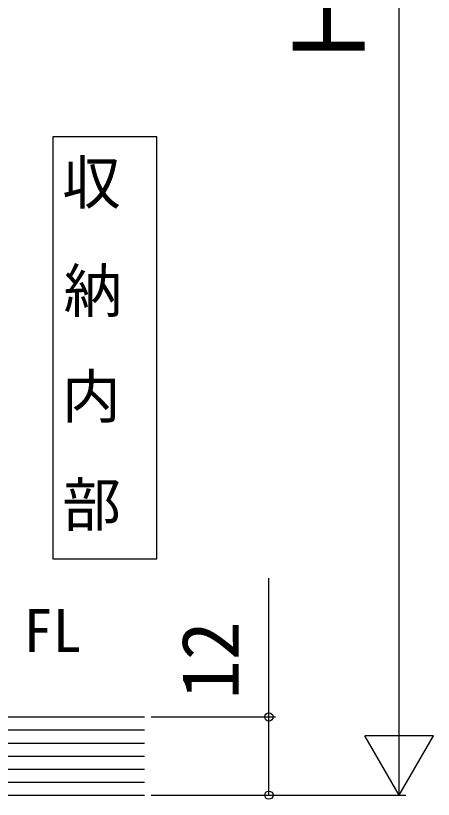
# Model space of a CAD drawing. Units: millimetres, scale not verified. Extents: x -525 to 525, y -783 to 779.
# Drawn here: x -319.2 to -255.1, y 190.1 to 310.3 of the extents above; entities that cross this region are included whole.
import ezdxf
from ezdxf.enums import TextEntityAlignment as Align

# ---------------------------------------------------------------- set-up
doc = ezdxf.new("R2010")
doc.units = ezdxf.units.MM
doc.header["$LTSCALE"] = 4
for name, color, linetype in [('0-2_USER1', 3, 'Continuous'), ('0-7_YKK_D', 6, 'Continuous'), ('0-9_YSS_K', 3, 'Continuous')]:
    doc.layers.add(name, color=color, linetype=linetype)
doc.styles.add('ＭＳ ゴシック', font='')
doc.styles.get('ＭＳ ゴシック').set_extended_font_data('MS Gothic')

msp = doc.modelspace()

# ---------------------------------------------------------------- linework, layer by layer
at = {"layer": '0-2_USER1'}
msp.add_lwpolyline([(-313.503, 226.929), (-297.503, 226.929), (-297.503, 291.7), (-313.503, 291.7)], close=True, dxfattribs=at)
at = {"layer": '0-7_YKK_D'}
for p, q in [((-260.303, 201.2), (-260.303, 419.2)), ((-260.303, 190.7), (-260.303, 208.887)), ((-298.403, 202.7), (-279.303, 202.7)), ((-260.303, 190.7), (-265.553, 199.793)), ((-255.053, 199.793), (-265.553, 199.793)), ((-260.303, 190.7), (-255.053, 199.793)), ((-298.403, 190.7), (-279.303, 190.7)), ((-298.403, 190.7), (-259.303, 190.7))]:
    msp.add_line(p, q, dxfattribs=at)
msp.add_lwpolyline([(-280.303, 190.7), (-280.303, 202.7), (-280.303, 223.977)], dxfattribs=at)
for centre in [(-280.303, 202.7), (-280.303, 190.7)]:
    msp.add_circle(centre, 0.637, dxfattribs=at)
at = {"layer": '0-9_YSS_K'}
for p, q in [((-329.403, 202.7), (-299.403, 202.7)), ((-329.403, 200.7), (-299.403, 200.7)), ((-329.403, 198.7), (-299.403, 198.7)), ((-329.403, 196.7), (-299.403, 196.7)), ((-329.403, 194.7), (-299.403, 194.7)), ((-329.403, 192.7), (-299.403, 192.7)), ((-329.403, 190.7), (-299.403, 190.7))]:
    msp.add_line(p, q, dxfattribs=at)

# ---------------------------------------------------------------- texts
at = {"layer": '0-2_USER1', "style": 'ＭＳ ゴシック'}
for s, p in [('収', (-312.049, 279.385)), ('納', (-311.844, 262.8)), ('内', (-312.074, 246.573)), ('部', (-312.023, 229.988)), ('FL', (-318.023, 210.7))]:
    msp.add_text(s, height=6.598, dxfattribs=at).set_placement(p, align=Align.BOTTOM_LEFT)
at = {"layer": '0-7_YKK_D', "style": 'ＭＳ ゴシック'}
for s, height, p in [('Ｈ', 11, (-262.303, 301.848)), ('12', 8.798, (-282.303, 205.409))]:
    msp.add_text(s, height=height, rotation=90, dxfattribs=at).set_placement(p, align=Align.BOTTOM_LEFT)

doc.saveas('drawing.dxf')
